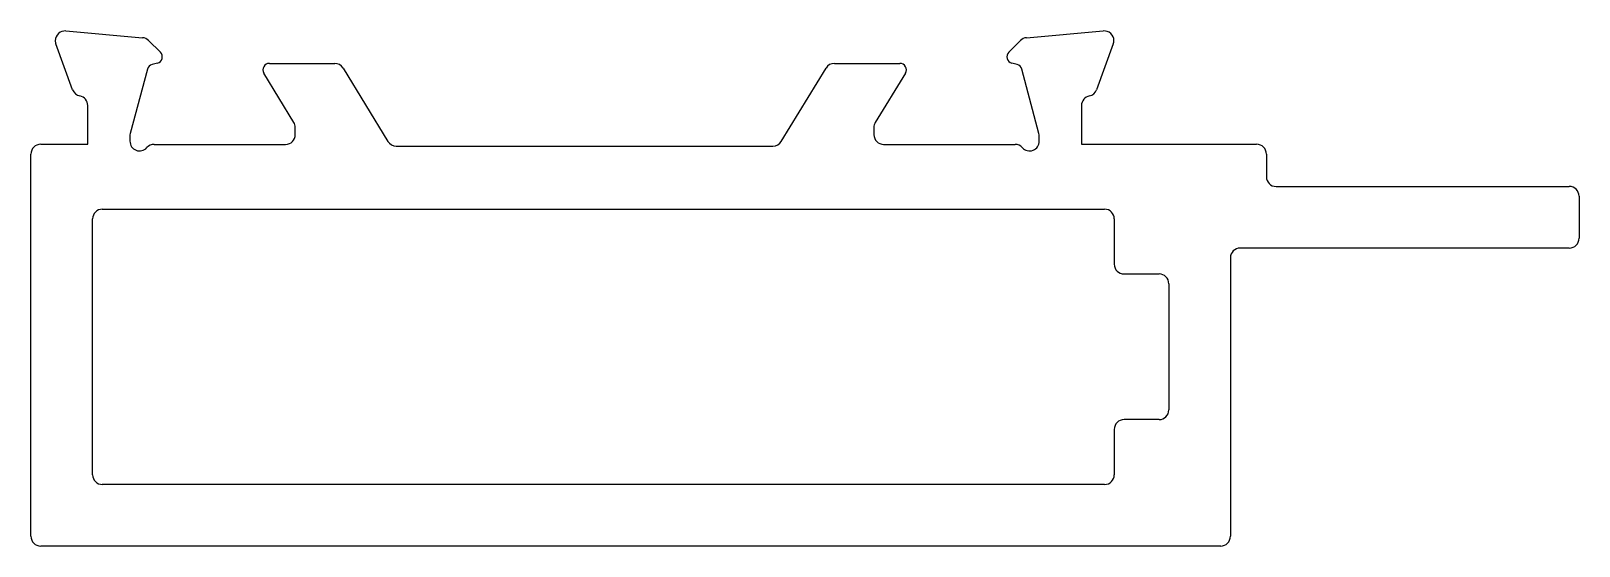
# Model space of a CAD drawing. Extents: x 312 to 359.7, y 584.7 to 600.6.
import ezdxf

# ---------------------------------------------------------------- set-up
doc = ezdxf.new("R2010")
doc.units = 0
doc.layers.get('0').update_dxf_attribs({"linetype": 'CONTINUOUS'})

msp = doc.modelspace()

# ---------------------------------------------------------------- linework, layer by layer
for p, q in [((313.045, 600.588), (315.41, 600.381)), ((342.667, 600.381), (345.032, 600.588)), ((313.25, 598.775), (312.736, 600.188)), ((315.596, 600.294), (315.96, 599.93)), ((342.117, 599.93), (342.481, 600.294)), ((345.341, 600.188), (344.827, 598.775)), ((315.87, 599.596), (315.701, 599.55)), ((319.319, 599.589), (321.337, 599.589)), ((336.74, 599.589), (338.759, 599.589)), ((342.376, 599.55), (342.207, 599.596)), ((315.56, 599.409), (315.029, 597.427)), ((320.075, 597.766), (319.148, 599.285)), ((321.593, 599.445), (322.974, 597.183)), ((335.103, 597.183), (336.484, 599.445)), ((338.929, 599.285), (338.003, 597.766)), ((343.048, 597.427), (342.517, 599.409)), ((313.719, 597.092), (313.719, 598.289)), ((344.359, 598.289), (344.359, 597.092)), ((320.119, 597.389), (320.119, 597.61)), ((337.959, 597.61), (337.959, 597.389)), ((315.019, 597.349), (315.019, 597.189)), ((343.059, 597.189), (343.059, 597.349)), ((311.969, 585), (311.969, 596.792)), ((312.269, 597.092), (313.719, 597.092)), ((315.766, 597.089), (319.819, 597.089)), ((323.23, 597.039), (334.847, 597.039)), ((338.259, 597.089), (342.311, 597.089)), ((344.359, 597.092), (349.759, 597.092)), ((350.059, 596.792), (350.059, 596.092)), ((350.359, 595.792), (359.4, 595.792)), ((359.7, 595.492), (359.7, 594.192)), ((313.869, 586.9), (313.869, 594.792)), ((314.169, 595.092), (345.071, 595.092)), ((345.371, 594.792), (345.371, 593.392)), ((359.4, 593.892), (349.251, 593.892)), ((348.951, 593.592), (348.951, 585)), ((345.671, 593.092), (346.751, 593.092)), ((347.051, 592.792), (347.051, 588.9)), ((346.751, 588.6), (345.671, 588.6)), ((345.371, 588.3), (345.371, 586.9)), ((345.071, 586.6), (314.169, 586.6)), ((348.651, 584.7), (312.269, 584.7))]:
    msp.add_line(p, q)
for centre, radius, start, end in [((313.019, 600.289), 0.3, 85, 180), ((345.059, 600.289), 0.3, 0, 95), ((313, 600.286), 0.281, 179.336, 200.2803), ((315.384, 600.082), 0.3, 45, 85), ((342.693, 600.082), 0.3, 95, 135), ((345.077, 600.286), 0.281, 339.7197, 0.664), ((315.753, 599.357), 0.2, 105, 165), ((315.819, 599.789), 0.2, 285, 45), ((319.319, 599.389), 0.2, 90, 211.3955), ((321.337, 599.289), 0.3, 31.4, 90), ((336.74, 599.289), 0.3, 90, 148.6), ((338.759, 599.389), 0.2, 328.6045, 90), ((342.259, 599.789), 0.2, 135, 255), ((342.324, 599.357), 0.2, 15, 75), ((313.532, 598.878), 0.3, 200, 259.0957), ((313.419, 598.289), 0.3, 360, 79.0957), ((344.659, 598.289), 0.3, 100.9043, 180), ((344.545, 598.878), 0.3, 280.9043, 340), ((319.819, 597.61), 0.3, 0, 31.3955), ((338.259, 597.61), 0.3, 148.6045, 180), ((315.319, 597.349), 0.3, 165, 180), ((315.319, 597.189), 0.3, 180, 318.1897), ((319.819, 597.389), 0.3, 270, 0), ((323.23, 597.339), 0.3, 211.4, 270), ((334.847, 597.339), 0.3, 270, 328.6), ((338.259, 597.389), 0.3, 180, 270), ((342.759, 597.189), 0.3, 221.8103, 0), ((342.759, 597.349), 0.3, 0, 15), ((312.269, 596.792), 0.3, 90, 180), ((315.766, 596.789), 0.3, 90, 138.1897), ((342.311, 596.789), 0.3, 41.8103, 90), ((349.759, 596.792), 0.3, 0, 90), ((350.359, 596.092), 0.3, 180, 270), ((359.4, 595.492), 0.3, 0, 90), ((314.169, 594.792), 0.3, 90, 180), ((345.071, 594.792), 0.3, 0, 90), ((349.251, 593.592), 0.3, 90, 180), ((359.4, 594.192), 0.3, 270, 0), ((345.671, 593.392), 0.3, 180, 270), ((346.751, 592.792), 0.3, 0, 90), ((345.671, 588.3), 0.3, 90, 180), ((346.751, 588.9), 0.3, 270, 0), ((314.169, 586.9), 0.3, 180, 270), ((345.071, 586.9), 0.3, 270, 0), ((312.269, 585), 0.3, 180, 270), ((348.651, 585), 0.3, 270, 0)]:
    msp.add_arc(centre, radius, start, end)

doc.saveas('drawing.dxf')
